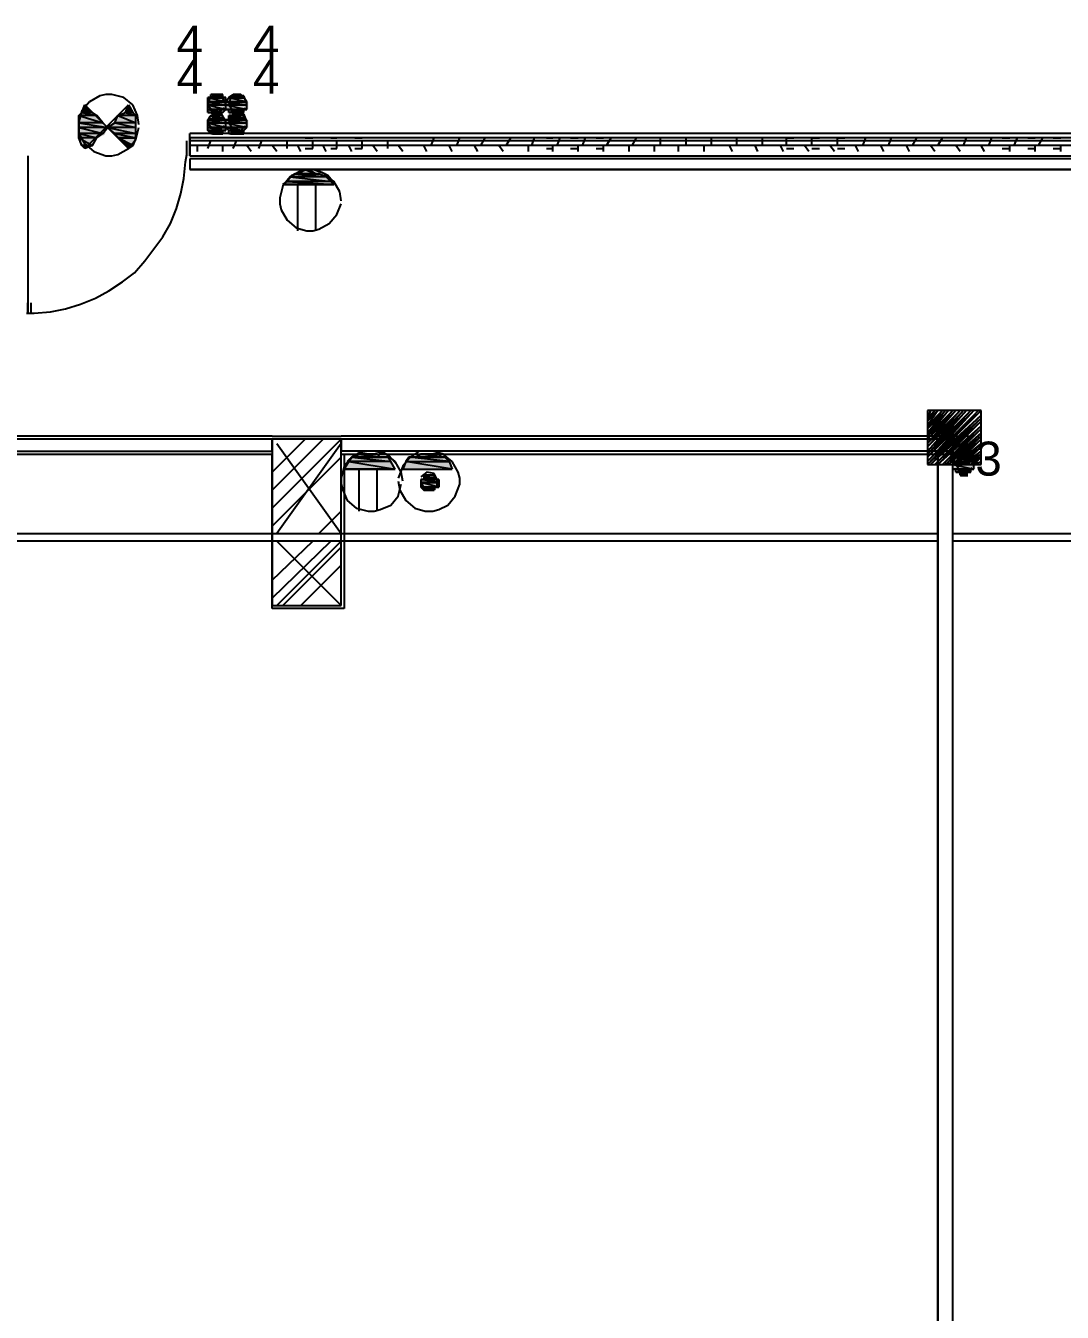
# Model space of a CAD drawing. Header units: millimetres. Extents: x 5 to 415, y 48 to 251.
# Drawn here: x 167.23 to 179.42, y 93.16 to 108.3 of the extents above; entities that cross this region are included whole.
import ezdxf

# ---------------------------------------------------------------- set-up
doc = ezdxf.new("R2010")
doc.units = ezdxf.units.MM
for name, color, linetype in [('H', 7, 'Continuous'), ('P', 7, 'Continuous'), ('T', 7, 'Continuous')]:
    doc.layers.add(name, color=color, linetype=linetype)

msp = doc.modelspace()

# ---------------------------------------------------------------- hatches: boundary and pattern name
at = {"layer": 'H', "linetype": 'Continuous'}
for points in [[(167.887, 107.28), (167.94, 107.368), (168.01, 107.28), (167.887, 107.28)], [(168.398, 107.28), (168.451, 107.368), (168.487, 107.28), (168.398, 107.28)], [(169.369, 107.403), (169.369, 107.438), (169.58, 107.438), (169.58, 107.403), (169.369, 107.403)], [(169.369, 107.368), (169.369, 107.403), (169.58, 107.403), (169.58, 107.368), (169.369, 107.368)], [(169.369, 107.315), (169.369, 107.368), (169.58, 107.368), (169.58, 107.315), (169.369, 107.315)], [(169.422, 107.438), (169.422, 107.491), (169.545, 107.491), (169.545, 107.438), (169.422, 107.438)], [(169.58, 107.403), (169.633, 107.438), (169.792, 107.438), (169.845, 107.403), (169.58, 107.403)], [(169.58, 107.368), (169.58, 107.403), (169.845, 107.403), (169.845, 107.368), (169.58, 107.368)], [(169.58, 107.315), (169.58, 107.368), (169.845, 107.368), (169.845, 107.315), (169.58, 107.315)], [(169.633, 107.438), (169.668, 107.491), (169.757, 107.491), (169.792, 107.438), (169.633, 107.438)], [(167.852, 107.227), (167.887, 107.28), (168.01, 107.28), (168.063, 107.227), (167.852, 107.227)], [(167.852, 107.156), (167.852, 107.227), (168.063, 107.227), (168.152, 107.156), (167.852, 107.156)], [(168.275, 107.156), (168.31, 107.227), (168.522, 107.227), (168.522, 107.156), (168.275, 107.156)], [(168.31, 107.227), (168.398, 107.28), (168.487, 107.28), (168.522, 107.227), (168.31, 107.227)], [(169.369, 107.28), (169.369, 107.315), (169.58, 107.315), (169.545, 107.28), (169.369, 107.28)], [(169.369, 107.192), (169.422, 107.227), (169.545, 107.227), (169.545, 107.192), (169.369, 107.192)], [(169.457, 107.227), (169.422, 107.28), (169.545, 107.28), (169.51, 107.227), (169.457, 107.227)], [(169.633, 107.28), (169.633, 107.315), (169.792, 107.315), (169.792, 107.28), (169.633, 107.28)], [(169.633, 107.192), (169.633, 107.227), (169.792, 107.227), (169.792, 107.192), (169.633, 107.192)], [(169.668, 107.227), (169.668, 107.28), (169.757, 107.28), (169.757, 107.227), (169.668, 107.227)], [(167.852, 107.103), (167.852, 107.156), (168.152, 107.156), (168.187, 107.103), (167.852, 107.103)], [(167.852, 107.015), (167.852, 107.103), (168.187, 107.103), (168.152, 107.015), (167.852, 107.015)], [(168.187, 107.103), (168.275, 107.156), (168.522, 107.156), (168.522, 107.103), (168.187, 107.103)], [(168.275, 107.015), (168.187, 107.103), (168.522, 107.103), (168.522, 107.015), (168.275, 107.015)], [(169.369, 107.156), (169.369, 107.192), (169.58, 107.192), (169.58, 107.156), (169.369, 107.156)], [(169.369, 107.103), (169.369, 107.156), (169.58, 107.156), (169.58, 107.103), (169.369, 107.103)], [(169.369, 107.068), (169.369, 107.103), (169.58, 107.103), (169.58, 107.068), (169.369, 107.068)], [(169.422, 107.015), (169.369, 107.068), (169.545, 107.068), (169.545, 107.015), (169.422, 107.015)], [(169.58, 107.156), (169.58, 107.192), (169.845, 107.192), (169.845, 107.156), (169.58, 107.156)], [(169.58, 107.103), (169.58, 107.156), (169.845, 107.156), (169.845, 107.103), (169.58, 107.103)], [(169.633, 107.068), (169.58, 107.103), (169.845, 107.103), (169.792, 107.068), (169.633, 107.068)], [(169.633, 107.015), (169.633, 107.068), (169.792, 107.068), (169.792, 107.015), (169.633, 107.015)], [(167.852, 106.98), (167.852, 107.015), (168.152, 107.015), (168.063, 106.98), (167.852, 106.98)], [(167.887, 106.892), (167.852, 106.98), (168.063, 106.98), (168.01, 106.892), (167.887, 106.892)], [(167.94, 106.856), (167.887, 106.892), (168.01, 106.892), (167.94, 106.856)], [(168.31, 106.98), (168.275, 107.015), (168.522, 107.015), (168.522, 106.98), (168.31, 106.98)], [(168.451, 106.856), (168.31, 106.98), (168.487, 106.892), (168.451, 106.856)], [(168.487, 106.892), (168.31, 106.98), (168.522, 106.98), (168.487, 106.892)], [(170.427, 106.557), (170.515, 106.592), (170.568, 106.592), (170.639, 106.557), (170.427, 106.557)], [(170.268, 106.433), (170.303, 106.468), (170.815, 106.468), (170.85, 106.433), (170.268, 106.433)], [(170.303, 106.468), (170.356, 106.504), (170.78, 106.504), (170.815, 106.468), (170.303, 106.468)], [(170.356, 106.504), (170.392, 106.557), (170.692, 106.557), (170.78, 106.504), (170.356, 106.504)], [(170.991, 103.082), (171.027, 103.17), (171.538, 103.17), (171.573, 103.082), (170.991, 103.082)], [(171.027, 103.17), (171.062, 103.205), (171.485, 103.205), (171.538, 103.17), (171.027, 103.17)], [(171.115, 103.205), (171.15, 103.258), (171.362, 103.258), (171.415, 103.205), (171.115, 103.205)], [(171.662, 103.082), (171.697, 103.17), (172.208, 103.17), (172.244, 103.082), (171.662, 103.082)], [(171.697, 103.17), (171.75, 103.205), (172.173, 103.205), (172.208, 103.17), (171.697, 103.17)], [(171.838, 103.205), (171.873, 103.258), (172.085, 103.258), (172.12, 103.205), (171.838, 103.205)], [(178.135, 103.17), (178.188, 103.205), (178.347, 103.205), (178.4, 103.17), (178.135, 103.17)], [(178.135, 103.135), (178.135, 103.17), (178.4, 103.17), (178.4, 103.135), (178.135, 103.135)], [(178.135, 103.082), (178.135, 103.135), (178.4, 103.135), (178.4, 103.082), (178.135, 103.082)], [(178.188, 103.205), (178.223, 103.258), (178.312, 103.258), (178.347, 103.205), (178.188, 103.205)], [(171.873, 102.923), (171.873, 102.958), (172.085, 102.958), (172.085, 102.923), (171.873, 102.923)], [(171.909, 102.958), (171.909, 102.993), (172.05, 102.993), (172.05, 102.958), (171.909, 102.958)], [(178.188, 103.046), (178.188, 103.082), (178.347, 103.082), (178.347, 103.046), (178.188, 103.046)], [(178.223, 102.993), (178.223, 103.046), (178.312, 103.046), (178.312, 102.993), (178.223, 102.993)], [(171.873, 102.87), (171.873, 102.923), (172.085, 102.923), (172.085, 102.87), (171.873, 102.87)], [(171.909, 102.835), (171.873, 102.87), (172.05, 102.87), (172.05, 102.835), (171.909, 102.835)]]:
    msp.add_hatch(color=256, dxfattribs=at).paths.add_polyline_path(points)

# ---------------------------------------------------------------- linework, layer by layer
at = {"layer": 'P'}
for points in [[(167.975, 107.403), (167.887, 107.297)], [(167.887, 107.28), (167.922, 107.368)], [(168.434, 106.856), (167.922, 107.368)], [(167.922, 106.856), (168.434, 107.368)], [(167.922, 107.368), (168.01, 107.28)], [(168.099, 107.474), (167.975, 107.403)], [(168.169, 107.491), (168.099, 107.474)], [(168.24, 107.491), (168.169, 107.491)], [(168.381, 107.456), (168.24, 107.491)], [(168.487, 107.368), (168.381, 107.456)], [(168.398, 107.28), (168.434, 107.368)], [(168.434, 107.368), (168.487, 107.28)], [(168.54, 107.244), (168.487, 107.368)], [(169.404, 107.456), (169.369, 107.456)], [(169.369, 107.456), (169.545, 107.456)], [(169.58, 107.456), (169.369, 107.456)], [(169.369, 107.456), (169.58, 107.456)], [(169.58, 107.456), (169.369, 107.456)], [(169.369, 107.456), (169.545, 107.456)], [(169.58, 107.456), (169.369, 107.456)], [(169.369, 107.456), (169.58, 107.403)], [(169.369, 107.456), (169.58, 107.403)], [(169.369, 107.403), (169.369, 107.456)], [(169.386, 107.438), (169.369, 107.368)], [(169.58, 107.403), (169.369, 107.403)], [(169.58, 107.403), (169.369, 107.403)], [(169.369, 107.403), (169.58, 107.403)], [(169.369, 107.403), (169.58, 107.403)], [(169.58, 107.403), (169.369, 107.403)], [(169.58, 107.403), (169.369, 107.403)], [(169.369, 107.403), (169.58, 107.368)], [(169.369, 107.403), (169.58, 107.368)], [(169.369, 107.368), (169.369, 107.403)], [(169.369, 107.368), (169.422, 107.297)], [(169.58, 107.368), (169.369, 107.368)], [(169.58, 107.368), (169.369, 107.368)], [(169.369, 107.368), (169.58, 107.368)], [(169.369, 107.368), (169.58, 107.368)], [(169.58, 107.368), (169.369, 107.368)], [(169.58, 107.368), (169.369, 107.368)], [(169.369, 107.368), (169.58, 107.315)], [(169.369, 107.368), (169.58, 107.315)], [(169.369, 107.315), (169.369, 107.368)], [(169.457, 107.491), (169.386, 107.438)], [(169.545, 107.491), (169.404, 107.491)], [(169.404, 107.491), (169.457, 107.491)], [(169.545, 107.491), (169.404, 107.491)], [(169.404, 107.491), (169.545, 107.456)], [(169.404, 107.491), (169.545, 107.456)], [(169.404, 107.456), (169.404, 107.491)], [(169.545, 107.456), (169.404, 107.456)], [(169.545, 107.456), (169.404, 107.456)], [(169.404, 107.456), (169.545, 107.456)], [(169.545, 107.456), (169.404, 107.456)], [(169.527, 107.474), (169.457, 107.491)], [(169.457, 107.491), (169.492, 107.491)], [(169.492, 107.491), (169.457, 107.491)], [(169.492, 107.491), (169.457, 107.491)], [(169.457, 107.491), (169.492, 107.491)], [(169.457, 107.491), (169.545, 107.491)], [(169.492, 107.491), (169.545, 107.491)], [(169.545, 107.491), (169.492, 107.491)], [(169.58, 107.386), (169.527, 107.474)], [(169.545, 107.456), (169.545, 107.491)], [(169.545, 107.456), (169.545, 107.456)], [(169.545, 107.456), (169.58, 107.456)], [(169.58, 107.403), (169.58, 107.456)], [(169.58, 107.403), (169.616, 107.456)], [(169.58, 107.403), (169.58, 107.403)], [(169.58, 107.403), (169.58, 107.403)], [(169.58, 107.368), (169.58, 107.403)], [(169.827, 107.403), (169.58, 107.403)], [(169.827, 107.403), (169.58, 107.403)], [(169.58, 107.403), (169.827, 107.403)], [(169.58, 107.403), (169.827, 107.403)], [(169.827, 107.403), (169.58, 107.403)], [(169.827, 107.403), (169.58, 107.403)], [(169.58, 107.403), (169.827, 107.368)], [(169.58, 107.403), (169.827, 107.368)], [(169.58, 107.368), (169.58, 107.403)], [(169.58, 107.368), (169.58, 107.368)], [(169.58, 107.368), (169.58, 107.368)], [(169.58, 107.315), (169.58, 107.368)], [(169.827, 107.368), (169.58, 107.368)], [(169.827, 107.368), (169.58, 107.368)], [(169.58, 107.368), (169.827, 107.368)], [(169.58, 107.368), (169.827, 107.368)], [(169.827, 107.368), (169.58, 107.368)], [(169.827, 107.368), (169.58, 107.368)], [(169.58, 107.368), (169.827, 107.315)], [(169.58, 107.368), (169.827, 107.315)], [(169.58, 107.315), (169.58, 107.368)], [(169.616, 107.456), (169.668, 107.491)], [(169.792, 107.456), (169.616, 107.456)], [(169.792, 107.456), (169.616, 107.456)], [(169.616, 107.456), (169.792, 107.456)], [(169.616, 107.456), (169.792, 107.456)], [(169.792, 107.456), (169.616, 107.456)], [(169.792, 107.456), (169.616, 107.456)], [(169.616, 107.456), (169.792, 107.456)], [(169.792, 107.456), (169.616, 107.456)], [(169.616, 107.456), (169.792, 107.456)], [(169.792, 107.456), (169.616, 107.456)], [(169.616, 107.456), (169.827, 107.403)], [(169.616, 107.456), (169.827, 107.403)], [(169.633, 107.438), (169.616, 107.368)], [(169.616, 107.368), (169.668, 107.297)], [(169.704, 107.491), (169.633, 107.438)], [(169.704, 107.491), (169.668, 107.491)], [(169.668, 107.491), (169.704, 107.491)], [(169.757, 107.491), (169.668, 107.491)], [(169.668, 107.491), (169.757, 107.491)], [(169.668, 107.491), (169.757, 107.491)], [(169.757, 107.491), (169.668, 107.491)], [(169.757, 107.491), (169.668, 107.491)], [(169.668, 107.491), (169.792, 107.456)], [(169.668, 107.491), (169.792, 107.456)], [(169.792, 107.474), (169.704, 107.491)], [(169.757, 107.491), (169.757, 107.491)], [(169.757, 107.491), (169.757, 107.491)], [(169.757, 107.491), (169.757, 107.491)], [(169.757, 107.491), (169.757, 107.491)], [(169.792, 107.456), (169.757, 107.491)], [(169.827, 107.386), (169.792, 107.474)], [(169.792, 107.456), (169.792, 107.456)], [(169.792, 107.456), (169.792, 107.456)], [(169.792, 107.456), (169.792, 107.456)], [(169.827, 107.403), (169.792, 107.456)], [(169.827, 107.403), (169.827, 107.403)], [(169.827, 107.403), (169.827, 107.403)], [(169.827, 107.368), (169.827, 107.403)], [(169.827, 107.368), (169.827, 107.368)], [(169.827, 107.368), (169.827, 107.368)], [(169.827, 107.315), (169.827, 107.368)], [(167.887, 107.297), (167.852, 107.174)], [(167.852, 107.244), (167.887, 107.28)], [(168.063, 107.244), (167.852, 107.244)], [(168.063, 107.244), (167.852, 107.244)], [(167.852, 107.244), (168.134, 107.156)], [(167.852, 107.244), (168.134, 107.156)], [(167.852, 107.156), (167.852, 107.244)], [(168.01, 107.28), (167.887, 107.28)], [(168.01, 107.28), (167.887, 107.28)], [(167.887, 107.28), (168.063, 107.244)], [(167.887, 107.28), (168.063, 107.244)], [(168.063, 107.244), (168.01, 107.28)], [(168.134, 107.156), (168.063, 107.244)], [(168.275, 107.156), (168.31, 107.244)], [(168.31, 107.244), (168.398, 107.28)], [(168.522, 107.244), (168.31, 107.244)], [(168.522, 107.244), (168.31, 107.244)], [(168.31, 107.244), (168.522, 107.156)], [(168.31, 107.244), (168.522, 107.156)], [(168.487, 107.28), (168.398, 107.28)], [(168.487, 107.28), (168.398, 107.28)], [(168.398, 107.28), (168.522, 107.244)], [(168.398, 107.28), (168.522, 107.244)], [(168.522, 107.244), (168.487, 107.28)], [(168.522, 107.156), (168.522, 107.244)], [(168.557, 107.139), (168.54, 107.244)], [(169.58, 107.315), (169.369, 107.315)], [(169.58, 107.315), (169.369, 107.315)], [(169.369, 107.315), (169.58, 107.315)], [(169.369, 107.315), (169.58, 107.315)], [(169.58, 107.315), (169.369, 107.315)], [(169.58, 107.315), (169.369, 107.315)], [(169.369, 107.315), (169.545, 107.28)], [(169.369, 107.315), (169.545, 107.28)], [(169.369, 107.28), (169.369, 107.315)], [(169.545, 107.28), (169.369, 107.28)], [(169.545, 107.28), (169.369, 107.28)], [(169.369, 107.28), (169.404, 107.28)], [(169.369, 107.28), (169.545, 107.28)], [(169.545, 107.28), (169.369, 107.28)], [(169.369, 107.192), (169.404, 107.244)], [(169.386, 107.227), (169.369, 107.156)], [(169.457, 107.28), (169.386, 107.227)], [(169.404, 107.28), (169.545, 107.28)], [(169.545, 107.28), (169.404, 107.28)], [(169.404, 107.28), (169.545, 107.28)], [(169.545, 107.28), (169.404, 107.28)], [(169.404, 107.28), (169.545, 107.28)], [(169.545, 107.28), (169.404, 107.28)], [(169.404, 107.28), (169.492, 107.244)], [(169.404, 107.28), (169.492, 107.244)], [(169.457, 107.244), (169.404, 107.28)], [(169.545, 107.244), (169.404, 107.244)], [(169.404, 107.244), (169.457, 107.244)], [(169.545, 107.244), (169.404, 107.244)], [(169.404, 107.244), (169.545, 107.244)], [(169.404, 107.244), (169.545, 107.244)], [(169.545, 107.244), (169.404, 107.244)], [(169.545, 107.244), (169.404, 107.244)], [(169.404, 107.244), (169.545, 107.192)], [(169.404, 107.244), (169.545, 107.192)], [(169.422, 107.297), (169.492, 107.28)], [(169.527, 107.262), (169.457, 107.28)], [(169.457, 107.244), (169.492, 107.244)], [(169.492, 107.244), (169.457, 107.244)], [(169.492, 107.244), (169.457, 107.244)], [(169.457, 107.244), (169.492, 107.244)], [(169.457, 107.244), (169.545, 107.244)], [(169.492, 107.244), (169.457, 107.244)], [(169.457, 107.244), (169.492, 107.244)], [(169.492, 107.244), (169.457, 107.244)], [(169.492, 107.28), (169.563, 107.333)], [(169.492, 107.244), (169.545, 107.28)], [(169.492, 107.244), (169.545, 107.244)], [(169.545, 107.244), (169.492, 107.244)], [(169.492, 107.244), (169.492, 107.244)], [(169.492, 107.244), (169.492, 107.244)], [(169.58, 107.174), (169.527, 107.262)], [(169.545, 107.28), (169.58, 107.315)], [(169.545, 107.28), (169.545, 107.28)], [(169.545, 107.28), (169.545, 107.28)], [(169.545, 107.244), (169.545, 107.244)], [(169.545, 107.244), (169.545, 107.244)], [(169.545, 107.192), (169.545, 107.244)], [(169.58, 107.315), (169.58, 107.315)], [(169.58, 107.315), (169.58, 107.315)], [(169.827, 107.315), (169.58, 107.315)], [(169.827, 107.315), (169.58, 107.315)], [(169.58, 107.315), (169.792, 107.315)], [(169.58, 107.315), (169.792, 107.315)], [(169.616, 107.315), (169.58, 107.315)], [(169.792, 107.315), (169.616, 107.315)], [(169.792, 107.315), (169.616, 107.315)], [(169.616, 107.315), (169.792, 107.28)], [(169.616, 107.315), (169.792, 107.28)], [(169.616, 107.28), (169.616, 107.315)], [(169.792, 107.28), (169.616, 107.28)], [(169.792, 107.28), (169.616, 107.28)], [(169.616, 107.28), (169.792, 107.28)], [(169.616, 107.28), (169.792, 107.28)], [(169.792, 107.28), (169.616, 107.28)], [(169.792, 107.28), (169.616, 107.28)], [(169.616, 107.28), (169.757, 107.28)], [(169.616, 107.28), (169.757, 107.28)], [(169.668, 107.28), (169.616, 107.28)], [(169.792, 107.244), (169.616, 107.244)], [(169.616, 107.244), (169.668, 107.244)], [(169.792, 107.244), (169.616, 107.244)], [(169.616, 107.244), (169.792, 107.192)], [(169.616, 107.244), (169.792, 107.192)], [(169.616, 107.192), (169.616, 107.244)], [(169.633, 107.227), (169.616, 107.156)], [(169.704, 107.28), (169.633, 107.227)], [(169.668, 107.297), (169.757, 107.28)], [(169.757, 107.28), (169.668, 107.28)], [(169.757, 107.28), (169.668, 107.28)], [(169.668, 107.28), (169.757, 107.244)], [(169.668, 107.28), (169.757, 107.244)], [(169.668, 107.244), (169.668, 107.28)], [(169.704, 107.244), (169.668, 107.244)], [(169.668, 107.244), (169.704, 107.244)], [(169.757, 107.244), (169.668, 107.244)], [(169.668, 107.244), (169.757, 107.244)], [(169.668, 107.244), (169.757, 107.244)], [(169.757, 107.244), (169.668, 107.244)], [(169.757, 107.244), (169.668, 107.244)], [(169.668, 107.244), (169.792, 107.244)], [(169.668, 107.244), (169.792, 107.244)], [(169.757, 107.244), (169.668, 107.244)], [(169.704, 107.244), (169.668, 107.244)], [(169.668, 107.244), (169.704, 107.244)], [(169.792, 107.262), (169.704, 107.28)], [(169.704, 107.244), (169.757, 107.244)], [(169.757, 107.244), (169.704, 107.244)], [(169.757, 107.28), (169.81, 107.333)], [(169.757, 107.28), (169.792, 107.28)], [(169.757, 107.244), (169.757, 107.28)], [(169.757, 107.244), (169.757, 107.244)], [(169.757, 107.244), (169.757, 107.244)], [(169.757, 107.244), (169.757, 107.244)], [(169.757, 107.244), (169.757, 107.244)], [(169.792, 107.244), (169.757, 107.244)], [(169.792, 107.315), (169.827, 107.315)], [(169.792, 107.28), (169.792, 107.315)], [(169.792, 107.28), (169.792, 107.28)], [(169.792, 107.28), (169.792, 107.28)], [(169.827, 107.174), (169.792, 107.262)], [(169.792, 107.192), (169.792, 107.244)], [(167.852, 107.174), (167.852, 107.103)], [(168.134, 107.156), (167.852, 107.156)], [(168.134, 107.156), (167.852, 107.156)], [(167.852, 107.156), (168.187, 107.103)], [(167.852, 107.156), (168.187, 107.103)], [(167.852, 107.103), (167.852, 107.156)], [(167.852, 107.103), (167.852, 107.033)], [(168.187, 107.103), (167.852, 107.103)], [(168.187, 107.103), (167.852, 107.103)], [(167.852, 107.103), (168.134, 107.033)], [(167.852, 107.103), (168.134, 107.033)], [(167.852, 107.033), (167.852, 107.103)], [(168.187, 107.103), (168.134, 107.156)], [(168.134, 107.033), (168.187, 107.103)], [(168.187, 107.103), (168.275, 107.156)], [(168.522, 107.103), (168.187, 107.103)], [(168.522, 107.103), (168.187, 107.103)], [(168.187, 107.103), (168.522, 107.033)], [(168.187, 107.103), (168.522, 107.033)], [(168.275, 107.033), (168.187, 107.103)], [(168.522, 107.156), (168.275, 107.156)], [(168.522, 107.156), (168.275, 107.156)], [(168.275, 107.156), (168.522, 107.103)], [(168.275, 107.156), (168.522, 107.103)], [(168.522, 107.103), (168.522, 107.156)], [(168.522, 106.962), (168.557, 107.103)], [(168.522, 107.033), (168.522, 107.103)], [(169.545, 107.192), (169.369, 107.192)], [(169.58, 107.192), (169.369, 107.192)], [(169.369, 107.192), (169.58, 107.192)], [(169.369, 107.192), (169.58, 107.192)], [(169.58, 107.192), (169.369, 107.192)], [(169.58, 107.192), (169.369, 107.192)], [(169.369, 107.192), (169.58, 107.192)], [(169.58, 107.192), (169.369, 107.192)], [(169.369, 107.192), (169.545, 107.192)], [(169.58, 107.192), (169.369, 107.192)], [(169.369, 107.192), (169.58, 107.156)], [(169.369, 107.192), (169.58, 107.156)], [(169.369, 107.156), (169.369, 107.192)], [(169.369, 107.156), (169.422, 107.086)], [(169.58, 107.156), (169.369, 107.156)], [(169.58, 107.156), (169.369, 107.156)], [(169.369, 107.156), (169.58, 107.156)], [(169.369, 107.156), (169.58, 107.156)], [(169.58, 107.156), (169.369, 107.156)], [(169.58, 107.156), (169.369, 107.156)], [(169.369, 107.156), (169.58, 107.103)], [(169.369, 107.156), (169.58, 107.103)], [(169.369, 107.103), (169.369, 107.156)], [(169.58, 107.103), (169.369, 107.103)], [(169.58, 107.103), (169.369, 107.103)], [(169.369, 107.103), (169.58, 107.103)], [(169.369, 107.103), (169.58, 107.103)], [(169.58, 107.103), (169.369, 107.103)], [(169.58, 107.103), (169.369, 107.103)], [(169.369, 107.103), (169.58, 107.068)], [(169.369, 107.103), (169.58, 107.068)], [(169.369, 107.068), (169.369, 107.103)], [(169.58, 107.068), (169.369, 107.068)], [(169.545, 107.068), (169.369, 107.068)], [(169.369, 107.068), (169.545, 107.068)], [(169.545, 107.068), (169.369, 107.068)], [(169.369, 107.068), (169.58, 107.068)], [(169.545, 107.068), (169.369, 107.068)], [(169.369, 107.068), (169.545, 107.033)], [(169.369, 107.068), (169.545, 107.033)], [(169.404, 107.033), (169.369, 107.068)], [(169.422, 107.086), (169.492, 107.068)], [(169.492, 107.068), (169.563, 107.121)], [(169.545, 107.192), (169.58, 107.192)], [(169.58, 107.068), (169.545, 107.068)], [(169.545, 107.033), (169.545, 107.068)], [(169.58, 107.192), (169.58, 107.192)], [(169.58, 107.192), (169.58, 107.192)], [(169.58, 107.156), (169.58, 107.192)], [(169.827, 107.192), (169.58, 107.192)], [(169.58, 107.192), (169.616, 107.192)], [(169.827, 107.192), (169.58, 107.192)], [(169.58, 107.192), (169.827, 107.156)], [(169.58, 107.192), (169.827, 107.156)], [(169.58, 107.156), (169.58, 107.192)], [(169.58, 107.156), (169.58, 107.156)], [(169.58, 107.156), (169.58, 107.156)], [(169.58, 107.103), (169.58, 107.156)], [(169.827, 107.156), (169.58, 107.156)], [(169.827, 107.156), (169.58, 107.156)], [(169.58, 107.156), (169.827, 107.156)], [(169.58, 107.156), (169.827, 107.156)], [(169.827, 107.156), (169.58, 107.156)], [(169.827, 107.156), (169.58, 107.156)], [(169.58, 107.156), (169.827, 107.103)], [(169.58, 107.156), (169.827, 107.103)], [(169.58, 107.103), (169.58, 107.156)], [(169.58, 107.103), (169.58, 107.103)], [(169.58, 107.103), (169.58, 107.103)], [(169.58, 107.068), (169.58, 107.103)], [(169.827, 107.103), (169.58, 107.103)], [(169.827, 107.103), (169.58, 107.103)], [(169.58, 107.103), (169.827, 107.103)], [(169.58, 107.103), (169.827, 107.103)], [(169.827, 107.103), (169.58, 107.103)], [(169.827, 107.103), (169.58, 107.103)], [(169.58, 107.103), (169.792, 107.068)], [(169.58, 107.103), (169.792, 107.068)], [(169.616, 107.068), (169.58, 107.103)], [(169.792, 107.192), (169.616, 107.192)], [(169.792, 107.192), (169.616, 107.192)], [(169.616, 107.192), (169.792, 107.192)], [(169.616, 107.192), (169.792, 107.192)], [(169.792, 107.192), (169.616, 107.192)], [(169.792, 107.192), (169.616, 107.192)], [(169.616, 107.192), (169.827, 107.192)], [(169.616, 107.192), (169.827, 107.192)], [(169.616, 107.156), (169.668, 107.086)], [(169.792, 107.068), (169.616, 107.068)], [(169.792, 107.068), (169.616, 107.068)], [(169.616, 107.068), (169.792, 107.068)], [(169.616, 107.068), (169.792, 107.068)], [(169.792, 107.068), (169.616, 107.068)], [(169.792, 107.068), (169.616, 107.068)], [(169.616, 107.068), (169.792, 107.033)], [(169.616, 107.068), (169.792, 107.033)], [(169.616, 107.033), (169.616, 107.068)], [(169.668, 107.086), (169.757, 107.068)], [(169.757, 107.068), (169.81, 107.121)], [(169.792, 107.192), (169.792, 107.192)], [(169.792, 107.192), (169.792, 107.192)], [(169.827, 107.192), (169.792, 107.192)], [(169.792, 107.068), (169.827, 107.103)], [(169.792, 107.068), (169.792, 107.068)], [(169.792, 107.068), (169.792, 107.068)], [(169.792, 107.033), (169.792, 107.068)], [(169.827, 107.156), (169.827, 107.192)], [(169.827, 107.156), (169.827, 107.156)], [(169.827, 107.156), (169.827, 107.156)], [(169.827, 107.103), (169.827, 107.156)], [(169.827, 107.103), (169.827, 107.103)], [(169.827, 107.103), (169.827, 107.103)], [(167.852, 107.033), (167.922, 106.909)], [(168.134, 107.033), (167.852, 107.033)], [(168.134, 107.033), (167.852, 107.033)], [(167.852, 107.033), (168.063, 106.98)], [(167.852, 107.033), (168.063, 106.98)], [(167.852, 106.98), (167.852, 107.033)], [(168.063, 106.98), (167.852, 106.98)], [(168.063, 106.98), (167.852, 106.98)], [(167.852, 106.98), (168.01, 106.892)], [(167.852, 106.98), (168.01, 106.892)], [(167.887, 106.892), (167.852, 106.98)], [(167.887, 106.892), (168.01, 106.892)], [(167.922, 106.856), (167.887, 106.892)], [(168.01, 106.892), (167.887, 106.892)], [(167.922, 106.909), (168.028, 106.821)], [(168.01, 106.892), (167.922, 106.856)], [(168.01, 106.892), (168.063, 106.98)], [(168.063, 106.98), (168.134, 107.033)], [(168.522, 107.033), (168.275, 107.033)], [(168.522, 107.033), (168.275, 107.033)], [(168.275, 107.033), (168.522, 106.98)], [(168.275, 107.033), (168.522, 106.98)], [(168.31, 106.98), (168.275, 107.033)], [(168.522, 106.98), (168.31, 106.98)], [(168.31, 106.98), (168.398, 106.892)], [(168.487, 106.892), (168.31, 106.98)], [(168.31, 106.98), (168.522, 106.98)], [(168.487, 106.892), (168.31, 106.98)], [(168.398, 106.892), (168.487, 106.892)], [(168.398, 106.892), (168.487, 106.892)], [(168.434, 106.856), (168.398, 106.892)], [(168.434, 106.856), (168.522, 106.962)], [(168.487, 106.892), (168.434, 106.856)], [(168.522, 106.98), (168.487, 106.892)], [(168.522, 106.98), (168.522, 107.033)], [(169.122, 106.768), (169.122, 106.945)], [(213.007, 107.033), (169.157, 107.033)], [(169.157, 106.768), (169.157, 107.033)], [(213.007, 106.98), (169.157, 106.98)], [(213.007, 106.98), (169.157, 106.98)], [(169.157, 106.98), (169.157, 106.821)], [(169.157, 106.821), (169.157, 106.98)], [(169.157, 106.98), (169.157, 106.821)], [(169.157, 106.821), (169.157, 106.98)], [(169.157, 106.98), (169.157, 106.821)], [(169.157, 106.98), (169.157, 106.821)], [(169.157, 106.98), (169.157, 106.821)], [(213.007, 106.945), (169.157, 106.945)], [(169.157, 106.945), (169.157, 106.768)], [(213.007, 106.892), (169.157, 106.892)], [(169.245, 106.821), (169.245, 106.892)], [(169.369, 106.856), (169.404, 106.945)], [(169.545, 107.033), (169.404, 107.033)], [(169.545, 107.033), (169.404, 107.033)], [(169.404, 107.033), (169.545, 107.033)], [(169.404, 107.033), (169.545, 107.033)], [(169.545, 107.033), (169.404, 107.033)], [(169.545, 107.033), (169.404, 107.033)], [(169.404, 107.033), (169.492, 107.033)], [(169.404, 107.033), (169.492, 107.033)], [(169.457, 107.033), (169.404, 107.033)], [(169.492, 107.033), (169.457, 107.033)], [(169.457, 107.033), (169.492, 107.033)], [(169.492, 107.033), (169.457, 107.033)], [(169.492, 107.033), (169.545, 107.033)], [(169.492, 107.033), (169.492, 107.033)], [(169.492, 107.033), (169.492, 107.033)], [(169.545, 107.033), (169.545, 107.033)], [(169.545, 107.033), (169.545, 107.033)], [(169.545, 106.821), (169.545, 106.892)], [(169.792, 107.033), (169.616, 107.033)], [(169.792, 107.033), (169.616, 107.033)], [(169.616, 107.033), (169.757, 107.033)], [(169.616, 107.033), (169.757, 107.033)], [(169.668, 107.033), (169.616, 107.033)], [(169.757, 107.033), (169.668, 107.033)], [(169.757, 107.033), (169.668, 107.033)], [(169.668, 107.033), (169.757, 107.033)], [(169.668, 107.033), (169.757, 107.033)], [(169.757, 107.033), (169.668, 107.033)], [(169.704, 107.033), (169.668, 107.033)], [(169.668, 107.033), (169.704, 107.033)], [(169.668, 106.856), (169.704, 106.945)], [(169.704, 107.033), (169.757, 107.033)], [(169.757, 107.033), (169.704, 107.033)], [(169.757, 107.033), (169.792, 107.033)], [(169.757, 107.033), (169.757, 107.033)], [(169.757, 107.033), (169.757, 107.033)], [(169.88, 106.821), (169.827, 106.892)], [(169.968, 106.856), (170.004, 106.945)], [(170.18, 106.821), (170.127, 106.892)], [(170.303, 106.856), (170.303, 106.945)], [(170.462, 106.821), (170.427, 106.892)], [(170.515, 106.98), (170.603, 106.98)], [(170.603, 106.856), (170.603, 106.945)], [(170.762, 106.821), (170.727, 106.892)], [(170.815, 106.98), (170.886, 106.98)], [(170.886, 106.856), (170.886, 106.945)], [(171.062, 106.821), (171.027, 106.892)], [(171.097, 106.98), (171.185, 106.98)], [(171.185, 106.856), (171.185, 106.945)], [(171.362, 106.821), (171.309, 106.892)], [(171.485, 106.856), (171.485, 106.945)], [(171.662, 106.821), (171.609, 106.892)], [(171.944, 106.821), (171.909, 106.892)], [(171.997, 106.892), (172.032, 106.98)], [(172.244, 106.821), (172.208, 106.892)], [(172.297, 106.892), (172.332, 106.98)], [(172.544, 106.821), (172.508, 106.892)], [(172.579, 106.892), (172.632, 106.98)], [(172.843, 106.821), (172.791, 106.892)], [(172.879, 106.892), (172.932, 106.98)], [(173.143, 106.821), (173.143, 106.892)], [(173.179, 106.892), (173.214, 106.98)], [(173.355, 106.98), (173.426, 106.98)], [(173.426, 106.821), (173.426, 106.892)], [(173.478, 106.892), (173.514, 106.98)], [(173.637, 106.98), (173.725, 106.98)], [(173.725, 106.821), (173.725, 106.892)], [(173.778, 106.892), (173.814, 106.98)], [(173.937, 106.98), (174.025, 106.98)], [(174.025, 106.821), (174.025, 106.892)], [(174.061, 106.892), (174.113, 106.98)], [(174.325, 106.821), (174.325, 106.892)], [(174.36, 106.892), (174.413, 106.98)], [(174.625, 106.821), (174.625, 106.892)], [(174.696, 106.892), (174.696, 106.98)], [(174.907, 106.821), (174.907, 106.892)], [(174.995, 106.892), (174.995, 106.98)], [(175.207, 106.821), (175.207, 106.892)], [(175.295, 106.892), (175.295, 106.98)], [(175.542, 106.821), (175.507, 106.892)], [(175.595, 106.892), (175.595, 106.98)], [(175.842, 106.821), (175.807, 106.892)], [(175.895, 106.892), (175.895, 106.98)], [(176.142, 106.821), (176.107, 106.892)], [(176.177, 106.98), (176.265, 106.98)], [(176.177, 106.892), (176.177, 106.98)], [(176.442, 106.821), (176.389, 106.892)], [(176.477, 106.98), (176.565, 106.98)], [(176.477, 106.892), (176.477, 106.98)], [(176.742, 106.821), (176.689, 106.892)], [(176.777, 106.98), (176.865, 106.98)], [(176.777, 106.892), (176.777, 106.98)], [(177.024, 106.821), (176.989, 106.892)], [(177.077, 106.892), (177.112, 106.98)], [(177.324, 106.821), (177.288, 106.892)], [(177.377, 106.892), (177.412, 106.98)], [(177.624, 106.821), (177.588, 106.892)], [(177.659, 106.892), (177.712, 106.98)], [(177.923, 106.821), (177.871, 106.892)], [(177.959, 106.892), (178.012, 106.98)], [(178.223, 106.821), (178.17, 106.892)], [(178.259, 106.892), (178.294, 106.98)], [(178.506, 106.821), (178.47, 106.892)], [(178.558, 106.892), (178.594, 106.98)], [(178.717, 106.98), (178.805, 106.98)], [(178.805, 106.821), (178.805, 106.892)], [(178.858, 106.892), (178.894, 106.98)], [(179.017, 106.98), (179.105, 106.98)], [(179.105, 106.821), (179.105, 106.892)], [(179.141, 106.892), (179.193, 106.98)], [(179.317, 106.98), (179.405, 106.98)], [(179.405, 106.821), (179.405, 106.892)], [(167.252, 106.768), (167.252, 104.916)], [(167.252, 106.768), (167.252, 104.916)], [(168.028, 106.821), (168.169, 106.768)], [(168.169, 106.768), (168.24, 106.768)], [(168.24, 106.768), (168.31, 106.786)], [(168.31, 106.786), (168.434, 106.856)], [(169.104, 106.698), (169.122, 106.786)], [(169.157, 106.768), (213.007, 106.768)], [(170.515, 106.856), (170.603, 106.856)], [(170.515, 106.768), (170.603, 106.768)], [(170.815, 106.856), (170.886, 106.856)], [(170.815, 106.768), (170.886, 106.768)], [(171.097, 106.856), (171.185, 106.856)], [(171.097, 106.768), (171.185, 106.768)], [(173.355, 106.856), (173.426, 106.856)], [(173.355, 106.768), (173.426, 106.768)], [(173.637, 106.856), (173.725, 106.856)], [(173.637, 106.768), (173.725, 106.768)], [(173.937, 106.856), (174.025, 106.856)], [(173.937, 106.768), (174.025, 106.768)], [(176.177, 106.856), (176.265, 106.856)], [(176.177, 106.768), (176.265, 106.768)], [(176.477, 106.856), (176.565, 106.856)], [(176.477, 106.768), (176.565, 106.768)], [(176.777, 106.856), (176.865, 106.856)], [(176.777, 106.768), (176.865, 106.768)], [(178.717, 106.856), (178.805, 106.856)], [(178.717, 106.768), (178.805, 106.768)], [(179.017, 106.856), (179.105, 106.856)], [(179.017, 106.768), (179.105, 106.768)], [(179.317, 106.856), (179.405, 106.856)], [(179.317, 106.768), (179.405, 106.768)], [(169.086, 106.504), (169.104, 106.698)], [(169.157, 106.733), (169.157, 106.609)], [(213.007, 106.733), (169.157, 106.733)], [(169.157, 106.609), (213.007, 106.609)], [(213.007, 106.609), (169.157, 106.609)], [(169.157, 106.609), (213.007, 106.609)], [(170.462, 106.592), (170.339, 106.521)], [(170.462, 106.592), (170.339, 106.521)], [(170.427, 106.557), (170.515, 106.609)], [(170.533, 106.609), (170.445, 106.574)], [(170.533, 106.609), (170.462, 106.592)], [(170.533, 106.609), (170.462, 106.592)], [(170.515, 106.609), (170.639, 106.557)], [(170.603, 106.609), (170.533, 106.609)], [(170.603, 106.609), (170.533, 106.609)], [(170.621, 106.609), (170.533, 106.609)], [(170.55, 106.609), (170.639, 106.557)], [(170.639, 106.557), (170.55, 106.609)], [(170.744, 106.557), (170.603, 106.609)], [(170.744, 106.557), (170.603, 106.609)], [(170.709, 106.574), (170.621, 106.609)], [(169.051, 106.327), (169.086, 106.504)], [(170.339, 106.521), (170.251, 106.415)], [(170.339, 106.521), (170.251, 106.415)], [(170.251, 106.433), (170.303, 106.468)], [(170.356, 106.539), (170.303, 106.468)], [(170.303, 106.468), (170.339, 106.521)], [(170.815, 106.468), (170.303, 106.468)], [(170.815, 106.468), (170.303, 106.468)], [(170.303, 106.468), (170.85, 106.433)], [(170.303, 106.468), (170.85, 106.433)], [(170.339, 106.521), (170.392, 106.557)], [(170.762, 106.521), (170.339, 106.521)], [(170.762, 106.521), (170.339, 106.521)], [(170.339, 106.521), (170.815, 106.468)], [(170.339, 106.521), (170.815, 106.468)], [(170.445, 106.574), (170.356, 106.539)], [(170.674, 106.557), (170.392, 106.557)], [(170.392, 106.557), (170.427, 106.557)], [(170.674, 106.557), (170.392, 106.557)], [(170.392, 106.557), (170.762, 106.521)], [(170.392, 106.557), (170.762, 106.521)], [(170.639, 106.557), (170.427, 106.557)], [(170.639, 106.557), (170.427, 106.557)], [(170.427, 106.557), (170.674, 106.557)], [(170.427, 106.557), (170.674, 106.557)], [(170.674, 106.557), (170.639, 106.557)], [(170.762, 106.521), (170.674, 106.557)], [(170.78, 106.539), (170.709, 106.574)], [(170.85, 106.468), (170.744, 106.557)], [(170.85, 106.468), (170.744, 106.557)], [(170.815, 106.468), (170.762, 106.521)], [(170.868, 106.433), (170.78, 106.539)], [(170.85, 106.433), (170.815, 106.468)], [(170.921, 106.345), (170.85, 106.468)], [(170.921, 106.345), (170.85, 106.468)], [(168.998, 106.151), (169.051, 106.327)], [(170.251, 106.415), (170.215, 106.274)], [(170.251, 106.415), (170.215, 106.274)], [(170.85, 106.433), (170.251, 106.433)], [(170.251, 106.433), (170.85, 106.433)], [(170.427, 105.886), (170.427, 106.433)], [(170.639, 105.886), (170.639, 106.433)], [(170.938, 106.239), (170.921, 106.345)], [(170.938, 106.239), (170.921, 106.345)], [(168.928, 105.974), (168.998, 106.151)], [(170.215, 106.274), (170.215, 106.204)], [(170.215, 106.274), (170.215, 106.204)], [(170.215, 106.204), (170.233, 106.133)], [(170.215, 106.204), (170.233, 106.133)], [(170.886, 106.08), (170.938, 106.204)], [(170.886, 106.08), (170.938, 106.204)], [(170.233, 106.133), (170.303, 106.01)], [(170.233, 106.133), (170.303, 106.01)], [(170.303, 106.01), (170.409, 105.922)], [(170.303, 106.01), (170.409, 105.922)], [(170.797, 105.974), (170.886, 106.08)], [(170.797, 105.974), (170.886, 106.08)], [(168.839, 105.816), (168.928, 105.974)], [(170.409, 105.922), (170.533, 105.886)], [(170.409, 105.922), (170.533, 105.886)], [(170.533, 105.886), (170.603, 105.886)], [(170.533, 105.886), (170.603, 105.886)], [(170.603, 105.886), (170.674, 105.904)], [(170.603, 105.886), (170.674, 105.904)], [(170.674, 105.904), (170.797, 105.974)], [(170.674, 105.904), (170.797, 105.974)], [(168.734, 105.675), (168.839, 105.816)], [(168.504, 105.392), (168.628, 105.533)], [(168.628, 105.533), (168.734, 105.675)], [(168.363, 105.287), (168.504, 105.392)], [(168.204, 105.181), (168.363, 105.287)], [(167.869, 105.022), (168.046, 105.093)], [(168.046, 105.093), (168.204, 105.181)], [(167.252, 104.916), (167.252, 105.04)], [(167.287, 105.04), (167.287, 104.916)], [(167.323, 104.916), (167.517, 104.934)], [(167.517, 104.934), (167.693, 104.969)], [(167.693, 104.969), (167.869, 105.022)], [(167.234, 104.916), (167.323, 104.916)], [(177.871, 103.77), (177.835, 103.681)], [(177.835, 103.681), (177.923, 103.77)], [(177.923, 103.77), (177.835, 103.681)], [(177.923, 103.77), (177.835, 103.646)], [(177.835, 103.646), (177.959, 103.77)], [(177.959, 103.77), (177.835, 103.646)], [(177.959, 103.77), (177.835, 103.593)], [(177.835, 103.593), (178.012, 103.77)], [(178.012, 103.77), (177.835, 103.593)], [(178.012, 103.77), (177.835, 103.558)], [(177.835, 103.558), (178.047, 103.77)], [(178.047, 103.77), (177.835, 103.558)], [(178.047, 103.77), (177.835, 103.505)], [(177.835, 103.505), (178.082, 103.77)], [(178.082, 103.77), (177.835, 103.505)], [(178.082, 103.77), (177.835, 103.47)], [(177.835, 103.47), (178.135, 103.77)], [(178.135, 103.77), (177.835, 103.47)], [(178.135, 103.77), (177.835, 103.434)], [(177.835, 103.434), (178.17, 103.77)], [(178.17, 103.77), (177.835, 103.434)], [(178.17, 103.77), (177.835, 103.382)], [(177.835, 103.382), (178.223, 103.77)], [(178.223, 103.77), (177.835, 103.382)], [(178.223, 103.77), (177.835, 103.346)], [(177.835, 103.346), (178.259, 103.77)], [(178.259, 103.77), (177.835, 103.346)], [(178.259, 103.77), (177.835, 103.293)], [(177.835, 103.293), (178.294, 103.77)], [(178.294, 103.77), (177.835, 103.293)], [(178.294, 103.77), (177.835, 103.258)], [(177.835, 103.258), (178.347, 103.77)], [(178.347, 103.77), (177.835, 103.258)], [(178.347, 103.77), (177.835, 103.223)], [(177.835, 103.223), (178.382, 103.77)], [(178.382, 103.77), (177.835, 103.223)], [(178.382, 103.77), (177.835, 103.17)], [(177.835, 103.17), (178.435, 103.77)], [(178.435, 103.77), (177.835, 103.17)], [(178.435, 103.77), (177.835, 103.135)], [(177.835, 103.135), (178.47, 103.77)], [(178.47, 103.77), (177.835, 103.135)], [(178.47, 103.77), (177.835, 103.77)], [(177.835, 103.77), (177.835, 103.135)], [(177.835, 103.135), (178.47, 103.717)], [(178.47, 103.717), (177.871, 103.135)], [(177.871, 103.135), (178.47, 103.717)], [(178.47, 103.135), (178.47, 103.77)], [(177.871, 103.135), (178.47, 103.681)], [(178.47, 103.681), (177.923, 103.135)], [(177.923, 103.135), (178.47, 103.681)], [(177.923, 103.135), (178.47, 103.646)], [(178.47, 103.646), (177.959, 103.135)], [(177.959, 103.135), (178.47, 103.646)], [(177.959, 103.135), (178.47, 103.593)], [(178.47, 103.593), (178.012, 103.135)], [(178.012, 103.135), (178.47, 103.593)], [(178.135, 103.681), (178.135, 103.223)], [(170.127, 103.47), (152.859, 103.47)], [(170.127, 103.434), (152.859, 103.434)], [(170.127, 103.47), (170.938, 103.47)], [(170.127, 103.046), (170.515, 103.434)], [(170.127, 102.835), (170.727, 103.434)], [(170.127, 102.623), (170.938, 103.434)], [(170.938, 103.434), (170.127, 103.434)], [(170.127, 103.434), (170.127, 102.323)], [(170.127, 103.293), (170.127, 103.434)], [(178.135, 103.47), (170.938, 103.47)], [(170.938, 102.323), (170.938, 103.434)], [(170.938, 103.434), (170.938, 103.293)], [(178.135, 103.434), (170.938, 103.434)], [(177.923, 103.47), (178.382, 103.47)], [(178.012, 103.135), (178.47, 103.558)], [(178.47, 103.558), (178.047, 103.135)], [(178.047, 103.135), (178.47, 103.558)], [(178.047, 103.135), (178.47, 103.505)], [(178.47, 103.505), (178.082, 103.135)], [(178.082, 103.135), (178.47, 103.505)], [(178.082, 103.135), (178.47, 103.47)], [(178.47, 103.47), (178.135, 103.135)], [(178.135, 103.135), (178.47, 103.47)], [(178.135, 103.135), (178.47, 103.434)], [(178.135, 103.293), (178.135, 103.434)], [(178.47, 103.434), (178.17, 103.135)], [(178.17, 103.135), (178.47, 103.434)], [(152.859, 103.293), (170.127, 103.293)], [(170.18, 103.382), (170.938, 102.323)], [(170.938, 103.382), (170.18, 102.323)], [(178.135, 103.293), (170.938, 103.293)], [(171.185, 103.293), (171.062, 103.223)], [(171.185, 103.293), (171.062, 103.223)], [(171.168, 103.276), (171.08, 103.24)], [(171.256, 103.293), (171.168, 103.276)], [(171.256, 103.293), (171.185, 103.293)], [(171.256, 103.293), (171.185, 103.293)], [(171.327, 103.293), (171.256, 103.293)], [(171.327, 103.293), (171.256, 103.293)], [(171.344, 103.293), (171.256, 103.293)], [(171.468, 103.258), (171.327, 103.293)], [(171.468, 103.258), (171.327, 103.293)], [(171.432, 103.276), (171.344, 103.293)], [(171.503, 103.24), (171.432, 103.276)], [(171.856, 103.293), (171.75, 103.223)], [(171.926, 103.293), (171.856, 103.293)], [(172.014, 103.293), (171.926, 103.293)], [(172.138, 103.258), (172.014, 103.293)], [(178.135, 92.163), (178.135, 103.293)], [(178.17, 103.135), (178.47, 103.382)], [(178.47, 103.382), (178.223, 103.135)], [(178.223, 103.135), (178.47, 103.382)], [(178.223, 103.135), (178.47, 103.346)], [(178.47, 103.346), (178.259, 103.135)], [(178.259, 103.135), (178.47, 103.346)], [(178.259, 103.135), (178.47, 103.293)], [(178.47, 103.293), (178.294, 103.135)], [(178.294, 103.135), (178.47, 103.293)], [(152.859, 103.258), (170.127, 103.258)], [(170.127, 101.441), (170.127, 103.258)], [(170.127, 102.411), (170.938, 103.223)], [(170.938, 103.258), (178.135, 103.258)], [(170.974, 103.117), (170.938, 102.976)], [(170.974, 103.117), (170.938, 102.976)], [(170.974, 103.258), (170.974, 101.441)], [(171.062, 103.223), (170.974, 103.117)], [(171.062, 103.223), (170.974, 103.117)], [(170.974, 103.082), (171.027, 103.17)], [(171.08, 103.24), (171.009, 103.17)], [(171.027, 103.17), (171.062, 103.223)], [(171.521, 103.17), (171.027, 103.17)], [(171.521, 103.17), (171.027, 103.17)], [(171.027, 103.17), (171.573, 103.082)], [(171.027, 103.17), (171.573, 103.082)], [(171.485, 103.223), (171.062, 103.223)], [(171.062, 103.223), (171.097, 103.223)], [(171.485, 103.223), (171.062, 103.223)], [(171.062, 103.223), (171.521, 103.17)], [(171.062, 103.223), (171.521, 103.17)], [(171.097, 103.223), (171.15, 103.258)], [(171.397, 103.223), (171.097, 103.223)], [(171.397, 103.223), (171.097, 103.223)], [(171.097, 103.223), (171.485, 103.223)], [(171.097, 103.223), (171.485, 103.223)], [(171.362, 103.258), (171.15, 103.258)], [(171.15, 103.258), (171.238, 103.258)], [(171.362, 103.258), (171.15, 103.258)], [(171.15, 103.258), (171.397, 103.223)], [(171.15, 103.258), (171.397, 103.223)], [(171.238, 103.258), (171.362, 103.258)], [(171.274, 103.258), (171.362, 103.258)], [(171.362, 103.258), (171.274, 103.258)], [(171.397, 103.223), (171.362, 103.258)], [(171.485, 103.223), (171.397, 103.223)], [(171.573, 103.17), (171.468, 103.258)], [(171.573, 103.17), (171.468, 103.258)], [(171.521, 103.17), (171.485, 103.223)], [(171.591, 103.135), (171.503, 103.24)], [(171.573, 103.082), (171.521, 103.17)], [(171.644, 103.046), (171.573, 103.17)], [(171.644, 103.046), (171.573, 103.17)], [(171.662, 103.117), (171.609, 102.976)], [(171.75, 103.223), (171.662, 103.117)], [(171.697, 103.17), (171.662, 103.082)], [(171.732, 103.223), (171.697, 103.17)], [(172.244, 103.082), (171.697, 103.17)], [(172.244, 103.082), (171.697, 103.17)], [(171.697, 103.17), (172.208, 103.17)], [(171.697, 103.17), (172.208, 103.17)], [(172.208, 103.17), (171.732, 103.223)], [(172.208, 103.17), (171.732, 103.223)], [(171.732, 103.223), (172.156, 103.223)], [(171.732, 103.223), (172.156, 103.223)], [(171.82, 103.223), (171.732, 103.223)], [(171.873, 103.258), (171.82, 103.223)], [(172.156, 103.223), (171.82, 103.223)], [(172.156, 103.223), (171.82, 103.223)], [(171.82, 103.223), (172.12, 103.223)], [(171.82, 103.223), (172.12, 103.223)], [(172.12, 103.223), (171.873, 103.258)], [(172.12, 103.223), (171.873, 103.258)], [(171.873, 103.258), (172.085, 103.258)], [(171.873, 103.258), (172.085, 103.258)], [(171.944, 103.258), (171.873, 103.258)], [(172.085, 103.258), (171.944, 103.258)], [(172.085, 103.258), (171.944, 103.258)], [(171.944, 103.258), (171.997, 103.258)], [(171.997, 103.258), (172.085, 103.258)], [(172.085, 103.258), (172.12, 103.223)], [(172.12, 103.223), (172.156, 103.223)], [(172.244, 103.17), (172.138, 103.258)], [(172.156, 103.223), (172.208, 103.17)], [(172.208, 103.17), (172.244, 103.082)], [(172.314, 103.046), (172.244, 103.17)], [(177.835, 103.135), (178.47, 103.135)], [(177.959, 103.258), (177.959, 92.163)], [(177.959, 92.163), (177.959, 103.258)], [(178.135, 92.163), (178.135, 103.258)], [(178.135, 103.17), (178.17, 103.223)], [(178.382, 103.17), (178.135, 103.17)], [(178.382, 103.17), (178.135, 103.17)], [(178.135, 103.17), (178.382, 103.17)], [(178.135, 103.17), (178.382, 103.17)], [(178.382, 103.17), (178.135, 103.17)], [(178.382, 103.17), (178.135, 103.17)], [(178.135, 103.17), (178.382, 103.135)], [(178.135, 103.17), (178.382, 103.135)], [(178.135, 103.135), (178.135, 103.17)], [(178.382, 103.135), (178.135, 103.135)], [(178.382, 103.135), (178.135, 103.135)], [(178.135, 103.135), (178.382, 103.135)], [(178.135, 103.135), (178.382, 103.135)], [(178.382, 103.135), (178.135, 103.135)], [(178.382, 103.135), (178.135, 103.135)], [(178.135, 103.135), (178.382, 103.082)], [(178.135, 103.135), (178.382, 103.082)], [(178.135, 103.082), (178.135, 103.135)], [(178.17, 103.223), (178.223, 103.258)], [(178.347, 103.223), (178.17, 103.223)], [(178.347, 103.223), (178.17, 103.223)], [(178.17, 103.223), (178.347, 103.223)], [(178.17, 103.223), (178.347, 103.223)], [(178.347, 103.223), (178.17, 103.223)], [(178.347, 103.223), (178.17, 103.223)], [(178.17, 103.223), (178.347, 103.223)], [(178.347, 103.223), (178.17, 103.223)], [(178.17, 103.223), (178.347, 103.223)], [(178.347, 103.223), (178.17, 103.223)], [(178.17, 103.223), (178.382, 103.17)], [(178.17, 103.223), (178.382, 103.17)], [(178.188, 103.205), (178.17, 103.135)], [(178.17, 103.135), (178.223, 103.064)], [(178.259, 103.258), (178.188, 103.205)], [(178.259, 103.258), (178.223, 103.258)], [(178.223, 103.258), (178.259, 103.258)], [(178.294, 103.258), (178.223, 103.258)], [(178.223, 103.258), (178.294, 103.258)], [(178.223, 103.258), (178.294, 103.258)], [(178.294, 103.258), (178.223, 103.258)], [(178.294, 103.258), (178.223, 103.258)], [(178.223, 103.258), (178.347, 103.223)], [(178.223, 103.258), (178.347, 103.223)], [(178.329, 103.24), (178.259, 103.258)], [(178.294, 103.135), (178.47, 103.258)], [(178.294, 103.258), (178.294, 103.258)], [(178.294, 103.258), (178.294, 103.258)], [(178.294, 103.258), (178.294, 103.258)], [(178.294, 103.258), (178.294, 103.258)], [(178.347, 103.223), (178.294, 103.258)], [(178.382, 103.152), (178.329, 103.24)], [(178.47, 103.258), (178.347, 103.135)], [(178.347, 103.135), (178.47, 103.258)], [(178.347, 103.135), (178.47, 103.223)], [(178.347, 103.223), (178.347, 103.223)], [(178.347, 103.223), (178.347, 103.223)], [(178.347, 103.223), (178.347, 103.223)], [(178.382, 103.17), (178.347, 103.223)], [(178.47, 103.223), (178.382, 103.135)], [(178.382, 103.135), (178.47, 103.223)], [(178.382, 103.135), (178.47, 103.17)], [(178.382, 103.17), (178.382, 103.17)], [(178.382, 103.17), (178.382, 103.17)], [(178.382, 103.135), (178.382, 103.17)], [(178.382, 103.135), (178.382, 103.135)], [(178.382, 103.135), (178.382, 103.135)], [(178.382, 103.082), (178.382, 103.135)], [(170.938, 102.976), (170.938, 102.905)], [(170.938, 102.976), (170.938, 102.905)], [(171.573, 103.082), (170.974, 103.082)], [(170.974, 103.082), (171.573, 103.082)], [(171.15, 102.588), (171.15, 103.082)], [(171.362, 102.588), (171.362, 103.082)], [(171.662, 102.941), (171.644, 103.046)], [(171.662, 102.941), (171.644, 103.046)], [(171.662, 103.082), (172.244, 103.082)], [(171.662, 103.082), (172.244, 103.082)], [(171.944, 103.046), (171.873, 102.993)], [(172.085, 102.923), (171.873, 102.958)], [(171.873, 102.958), (171.873, 102.923)], [(172.085, 102.923), (171.873, 102.958)], [(171.873, 102.958), (172.085, 102.958)], [(171.873, 102.958), (172.085, 102.958)], [(172.032, 102.958), (171.873, 102.958)], [(172.085, 102.958), (171.873, 102.958)], [(171.873, 102.958), (171.873, 102.958)], [(171.873, 102.958), (172.085, 102.958)], [(172.032, 102.958), (171.873, 102.958)], [(171.873, 102.958), (171.909, 102.958)], [(172.032, 102.958), (171.909, 103.011)], [(171.909, 103.011), (171.909, 102.958)], [(172.032, 102.958), (171.909, 103.011)], [(171.909, 103.011), (172.032, 103.011)], [(171.909, 103.011), (172.032, 103.011)], [(171.997, 103.011), (171.909, 103.011)], [(172.032, 103.011), (171.909, 103.011)], [(171.909, 103.011), (171.909, 103.011)], [(171.909, 103.011), (172.032, 103.011)], [(171.944, 103.011), (171.909, 103.011)], [(171.909, 103.011), (171.944, 103.011)], [(171.909, 102.958), (172.032, 102.958)], [(172.032, 102.958), (171.909, 102.958)], [(171.909, 102.958), (172.032, 102.958)], [(171.909, 102.958), (172.032, 102.958)], [(172.032, 103.029), (171.944, 103.046)], [(171.944, 103.011), (171.944, 103.011)], [(171.944, 103.011), (171.944, 103.011)], [(171.997, 103.011), (171.944, 103.011)], [(171.944, 103.011), (171.997, 103.011)], [(171.944, 103.011), (171.997, 103.011)], [(171.997, 103.011), (171.944, 103.011)], [(172.032, 103.011), (171.997, 103.011)], [(172.067, 102.958), (172.032, 103.029)], [(172.032, 103.011), (172.032, 102.958)], [(172.085, 102.958), (172.032, 102.958)], [(172.067, 102.888), (172.067, 102.958)], [(172.085, 102.958), (172.085, 102.923)], [(172.332, 102.976), (172.314, 103.046)], [(172.332, 102.905), (172.332, 102.976)], [(178.382, 103.082), (178.135, 103.082)], [(178.382, 103.082), (178.135, 103.082)], [(178.135, 103.082), (178.347, 103.082)], [(178.135, 103.082), (178.347, 103.082)], [(178.17, 103.082), (178.135, 103.082)], [(178.347, 103.082), (178.17, 103.082)], [(178.347, 103.082), (178.17, 103.082)], [(178.17, 103.082), (178.347, 103.046)], [(178.17, 103.082), (178.347, 103.046)], [(178.17, 103.046), (178.17, 103.082)], [(178.347, 103.046), (178.17, 103.046)], [(178.347, 103.046), (178.17, 103.046)], [(178.17, 103.046), (178.347, 103.046)], [(178.17, 103.046), (178.347, 103.046)], [(178.347, 103.046), (178.17, 103.046)], [(178.347, 103.046), (178.17, 103.046)], [(178.17, 103.046), (178.294, 103.046)], [(178.17, 103.046), (178.294, 103.046)], [(178.223, 103.046), (178.17, 103.046)], [(178.223, 103.064), (178.294, 103.046)], [(178.294, 103.046), (178.223, 103.046)], [(178.294, 103.046), (178.223, 103.046)], [(178.223, 103.046), (178.294, 103.011)], [(178.223, 103.046), (178.294, 103.011)], [(178.223, 103.011), (178.223, 103.046)], [(178.294, 103.011), (178.223, 103.011)], [(178.259, 103.011), (178.223, 103.011)], [(178.223, 103.011), (178.259, 103.011)], [(178.259, 103.011), (178.294, 103.011)], [(178.294, 103.011), (178.259, 103.011)], [(178.294, 103.046), (178.364, 103.099)], [(178.294, 103.046), (178.347, 103.046)], [(178.294, 103.011), (178.294, 103.046)], [(178.347, 103.082), (178.382, 103.082)], [(178.347, 103.046), (178.347, 103.082)], [(178.347, 103.046), (178.347, 103.046)], [(178.347, 103.046), (178.347, 103.046)], [(170.938, 102.905), (170.956, 102.835)], [(170.938, 102.905), (170.956, 102.835)], [(170.956, 102.835), (171.009, 102.711)], [(170.956, 102.835), (171.009, 102.711)], [(171.609, 102.941), (171.626, 102.835)], [(171.609, 102.764), (171.644, 102.905)], [(171.609, 102.764), (171.644, 102.905)], [(171.626, 102.835), (171.697, 102.711)], [(171.873, 102.941), (171.909, 102.852)], [(172.085, 102.87), (171.873, 102.923)], [(171.873, 102.923), (171.873, 102.87)], [(172.085, 102.87), (171.873, 102.923)], [(171.873, 102.923), (172.085, 102.923)], [(171.873, 102.923), (172.085, 102.923)], [(172.085, 102.923), (171.873, 102.923)], [(171.873, 102.923), (171.873, 102.923)], [(172.085, 102.923), (171.873, 102.923)], [(171.873, 102.923), (171.873, 102.923)], [(171.873, 102.923), (172.085, 102.923)], [(171.873, 102.923), (172.085, 102.923)], [(172.032, 102.835), (171.873, 102.87)], [(171.873, 102.87), (171.909, 102.835)], [(172.032, 102.835), (171.873, 102.87)], [(171.873, 102.87), (172.032, 102.87)], [(171.873, 102.87), (172.032, 102.87)], [(172.085, 102.87), (171.873, 102.87)], [(172.032, 102.87), (171.873, 102.87)], [(171.873, 102.87), (171.873, 102.87)], [(171.873, 102.87), (172.032, 102.87)], [(171.873, 102.87), (172.085, 102.87)], [(172.085, 102.87), (171.873, 102.87)], [(171.873, 102.87), (172.085, 102.87)], [(172.085, 102.87), (171.873, 102.87)], [(171.873, 102.87), (171.873, 102.87)], [(171.873, 102.87), (172.085, 102.87)], [(171.909, 102.852), (171.997, 102.835)], [(171.909, 102.835), (171.997, 102.835)], [(171.997, 102.835), (171.909, 102.835)], [(171.909, 102.835), (171.997, 102.835)], [(171.944, 102.835), (171.909, 102.835)], [(171.909, 102.835), (171.997, 102.835)], [(171.997, 102.835), (171.909, 102.835)], [(171.909, 102.835), (171.909, 102.835)], [(171.997, 102.835), (171.909, 102.835)], [(171.909, 102.835), (172.032, 102.835)], [(171.909, 102.835), (172.032, 102.835)], [(172.032, 102.835), (171.909, 102.835)], [(171.909, 102.835), (171.909, 102.835)], [(172.032, 102.835), (171.909, 102.835)], [(171.909, 102.835), (171.909, 102.835)], [(171.909, 102.835), (172.032, 102.835)], [(171.909, 102.835), (172.032, 102.835)], [(171.997, 102.835), (171.944, 102.835)], [(171.944, 102.835), (171.997, 102.835)], [(171.944, 102.835), (171.997, 102.835)], [(171.997, 102.835), (171.944, 102.835)], [(171.997, 102.835), (171.944, 102.835)], [(171.997, 102.835), (172.067, 102.888)], [(172.032, 102.835), (171.997, 102.835)], [(172.032, 102.87), (172.032, 102.835)], [(172.032, 102.87), (172.085, 102.87)], [(172.085, 102.923), (172.085, 102.87)], [(172.279, 102.764), (172.332, 102.905)], [(171.009, 102.711), (171.115, 102.623)], [(171.009, 102.711), (171.115, 102.623)], [(171.397, 102.605), (171.521, 102.658)], [(171.397, 102.605), (171.521, 102.658)], [(171.521, 102.658), (171.609, 102.764)], [(171.521, 102.658), (171.609, 102.764)], [(171.697, 102.711), (171.803, 102.623)], [(172.085, 102.605), (172.191, 102.658)], [(172.191, 102.658), (172.279, 102.764)], [(170.674, 102.323), (170.938, 102.588)], [(171.115, 102.623), (171.256, 102.588)], [(171.115, 102.623), (171.256, 102.588)], [(171.256, 102.588), (171.327, 102.588)], [(171.256, 102.588), (171.327, 102.588)], [(171.327, 102.588), (171.397, 102.605)], [(171.327, 102.588), (171.397, 102.605)], [(171.803, 102.623), (171.926, 102.588)], [(171.926, 102.588), (172.014, 102.588)], [(172.014, 102.588), (172.085, 102.605)], [(157.762, 102.323), (170.127, 102.323)], [(170.127, 102.235), (157.762, 102.235)], [(170.127, 102.323), (170.127, 102.235)], [(170.127, 102.323), (170.938, 102.323)], [(170.127, 101.776), (170.603, 102.235)], [(170.127, 101.565), (170.815, 102.235)], [(170.938, 102.235), (170.127, 102.235)], [(170.127, 102.235), (170.127, 101.477)], [(170.18, 102.235), (170.938, 101.477)], [(170.938, 102.235), (170.18, 101.477)], [(170.938, 102.235), (170.938, 102.323)], [(170.938, 102.323), (177.959, 102.323)], [(177.959, 102.235), (170.938, 102.235)], [(170.938, 101.477), (170.938, 102.235)], [(178.135, 102.323), (183.303, 102.323)], [(183.303, 102.235), (178.135, 102.235)], [(170.251, 101.477), (170.938, 102.164)], [(170.462, 101.477), (170.938, 101.953)], [(170.127, 101.477), (170.938, 101.477)], [(170.974, 101.441), (170.127, 101.441)]]:
    msp.add_lwpolyline(points, dxfattribs=at)

# ---------------------------------------------------------------- texts
at = {"layer": 'T', "char_height": 0.4, "attachment_point": 7}
for s, insert in [('{\\fArial|b0|i0|c0|p18;4}', (169, 107.9)), ('{\\fArial|b0|i0|c0|p18;4}', (169.9, 107.9)), ('{\\fArial|b0|i0|c0|p18;4}', (169, 107.5)), ('{\\fArial|b0|i0|c0|p18;4}', (169.9, 107.5)), ('{\\fArial|b0|i0|c0|p18;3}', (178.4, 103))]:
    msp.add_mtext(s, dxfattribs=dict(at, insert=insert))

doc.saveas('drawing.dxf')
